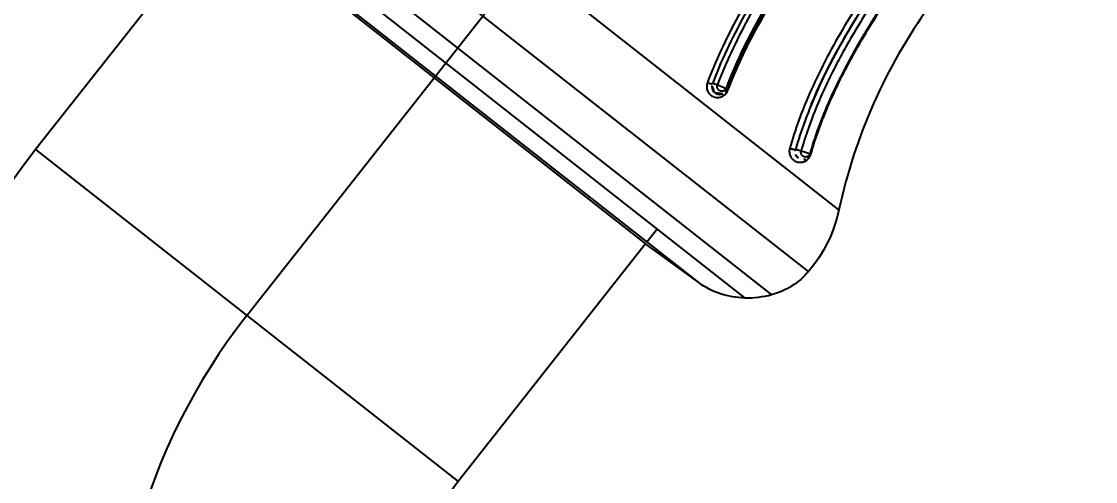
# Model space of a CAD drawing. Header units: millimetres. Extents: x 1145859089 to 1147511753, y -1047484727 to -1047247487.
# Drawn here: x 1147324728.9 to 1147324796.9, y -1047433719.8 to -1047433690.6 of the extents above; entities that cross this region are included whole.
import ezdxf
from ezdxf.xclip import XClip

# ---------------------------------------------------------------- set-up
doc = ezdxf.new("R2010")
doc.units = ezdxf.units.MM
doc.header["$LTSCALE"] = 100
doc.header["$MEASUREMENT"] = 0
doc.header["$XCLIPFRAME"] = 2
doc.linetypes.add('단지배치도$0$CENTER', pattern=[31, 30, -0.5, 0, -0.5])
doc.layers.get('0').update_dxf_attribs({"linetype": 'CONTINUOUS'})
for name, color, linetype in [('XREF', 135, 'CONTINUOUS'), ('단지배치도$0$S240910', 33, 'CONTINUOUS'), ('단지배치도$0$W240910', 135, 'CONTINUOUS')]:
    doc.layers.add(name, color=color, linetype=linetype)
doc.styles.add('단지배치도$0$WS1', font='romans.shx', dxfattribs={"width": 0.8, "bigfont": 'whgtxt.shx'})

# ---------------------------------------------------------------- blocks, each defined once
blk = doc.blocks.new('단지배치도$0$zw$9902')
at = {"layer": '단지배치도$0$W240910', "linetype": '단지배치도$0$CENTER', "ltscale": 20}
blk.add_line((64471.172, -62339.951), (64762.939, -61968.93), dxfattribs=at)
at = {"layer": '단지배치도$0$W240910', "linetype": 'ByBlock', "ltscale": 20}
for p, q in [((64508.621, -62333.255), (64468.85, -62301.979)), ((64506.69, -62337.165), (64465.504, -62304.777)), ((64504.368, -62338.62), (64464.638, -62307.377)), ((64502.669, -62338.828), (64464.837, -62309.077)), ((64499.752, -62337.867), (64466.458, -62311.685)), ((64469.652, -62314.383), (64457.809, -62329.442)), ((64469.652, -62314.383), (64496.378, -62335.4)), ((64457.809, -62329.442), (64484.535, -62350.459)), ((64496.468, -62335.285), (64497.116, -62334.461)), ((64496.378, -62335.4), (64484.535, -62350.459)), ((64499.752, -62337.868), (64496.378, -62335.4))]:
    blk.add_line(p, q, dxfattribs=at)
for centre, radius, start, end in [((64542.307, -62340.508), 34.458, 144.24081, 167.84967), ((64501.829, -62364.058), 56, 141.81883, 231.81883), ((64506.353, -62329.583), 0.5, 163.87045, 179.97935), ((64506.353, -62329.583), 0.5, 200.35345, 274.73087), ((64506.353, -62329.583), 0.5, 274.73087, 303.10059), ((64506.353, -62329.583), 0.5, 303.10059, 303.27072), ((64506.353, -62329.583), 0.5, 306.01037, 322.90436), ((64506.353, -62329.583), 0.5, 322.90436, 323.22844), ((64506.353, -62329.583), 0.5, 325.9563, 337.74368), ((64506.353, -62329.583), 0.5, 337.78976, 343.87582), ((64502.719, -62332.16), 6.672, 269.57559, 284.32558), ((64501.829, -62364.058), 22, 141.81883, 231.81883)]:
    blk.add_arc(centre, radius, start, end, dxfattribs=at)
at = {"layer": '단지배치도$0$W240910', "linetype": '단지배치도$0$CENTER', "ltscale": 20}
blk.add_arc((64501.829, -62364.058), 39, 141.81883, 231.81883, dxfattribs=at)
at = {"layer": '단지배치도$0$W240910', "linetype": 'ByBlock', "ltscale": 20}
for points in [[(64506.619, -62314.332), (64506.091, -62315.038), (64505.059, -62316.474), (64503.587, -62318.729), (64502.24, -62320.957), (64501.131, -62323.16), (64500.555, -62324.534), (64500.304, -62325.202)], [(64506.872, -62314.513), (64506.346, -62315.223), (64505.321, -62316.641), (64503.885, -62318.803), (64502.611, -62320.951), (64501.492, -62323.136), (64500.89, -62324.564), (64500.622, -62325.273)], [(64507.124, -62314.693), (64506.61, -62315.384), (64505.605, -62316.79), (64504.155, -62318.965), (64502.853, -62321.157), (64501.765, -62323.301), (64501.19, -62324.671), (64500.937, -62325.342)], [(64501.502, -62325.558), (64501.739, -62324.928), (64502.284, -62323.62), (64503.368, -62321.473), (64504.664, -62319.291), (64506.107, -62317.13), (64507.102, -62315.738), (64507.609, -62315.053)], [(64501.606, -62325.688), (64501.846, -62325.054), (64502.399, -62323.737), (64503.488, -62321.588), (64504.787, -62319.401), (64506.235, -62317.23), (64507.224, -62315.845), (64507.727, -62315.167)], [(64506.619, -62316.565), (64504.748, -62319.211), (64503.054, -62321.94), (64501.869, -62324.833)], [(64500.304, -62325.202), (64500.29, -62325.237), (64500.269, -62325.307), (64500.254, -62325.424), (64500.26, -62325.545), (64500.286, -62325.665), (64500.332, -62325.778), (64500.402, -62325.888), (64500.5, -62325.989), (64500.624, -62326.074), (64500.774, -62326.133), (64500.943, -62326.154), (64501.11, -62326.134), (64501.26, -62326.079), (64501.385, -62325.999), (64501.483, -62325.902), (64501.557, -62325.797), (64501.592, -62325.725), (64501.606, -62325.688)], [(64500.304, -62325.202), (64500.329, -62325.219), (64500.392, -62325.252), (64500.501, -62325.287), (64500.59, -62325.296), (64500.616, -62325.283), (64500.619, -62325.272)], [(64500.937, -62325.342), (64500.913, -62325.326), (64500.852, -62325.294), (64500.744, -62325.26), (64500.658, -62325.252), (64500.626, -62325.263), (64500.622, -62325.273)], [(64501.502, -62325.558), (64501.541, -62325.584), (64501.562, -62325.61), (64501.556, -62325.626)], [(64501.093, -62325.948), (64500.972, -62325.951), (64500.845, -62325.911), (64500.747, -62325.819)], [(64501.297, -62325.905), (64501.295, -62325.906), (64501.292, -62325.907), (64501.288, -62325.909)], [(64501.556, -62325.626), (64501.512, -62325.748), (64501.412, -62325.857), (64501.297, -62325.905)], [(64501.606, -62325.688), (64501.57, -62325.664), (64501.551, -62325.641), (64501.556, -62325.627)], [(64505.513, -62329.359), (64505.529, -62329.368), (64505.58, -62329.392), (64505.674, -62329.425), (64505.773, -62329.448), (64505.845, -62329.455), (64505.87, -62329.449), (64505.871, -62329.443)], [(64506.231, -62329.527), (64506.215, -62329.517), (64506.169, -62329.494), (64506.071, -62329.461), (64505.972, -62329.438), (64505.897, -62329.431), (64505.876, -62329.438), (64505.875, -62329.444)], [(64506.815, -62329.772), (64506.798, -62329.813), (64506.777, -62329.851), (64506.752, -62329.884)], [(64506.812, -62329.698), (64506.827, -62329.708), (64506.835, -62329.716), (64506.833, -62329.721)], [(64506.849, -62329.737), (64506.837, -62329.73), (64506.832, -62329.725), (64506.832, -62329.721)], [(64508.618, -62333.254), (64508.316, -62334.695), (64507.647, -62336.052), (64506.691, -62337.166)], [(64506.691, -62337.166), (64506.098, -62337.879), (64505.274, -62338.397), (64504.37, -62338.625)], [(64502.67, -62338.83), (64501.633, -62338.826), (64500.596, -62338.481), (64499.752, -62337.867)]]:
    blk.add_open_spline(points, degree=3, dxfattribs=at)
for points, knots in [([(64511.274, -62318.031), (64510.891, -62318.593), (64510.119, -62319.757), (64508.986, -62321.585), (64507.843, -62323.614), (64506.842, -62325.667), (64506.053, -62327.619), (64505.674, -62328.798), (64505.513, -62329.359)], [0, 0, 0, 0, 0.166667, 0.333333, 0.5, 0.666667, 0.833333, 1, 1, 1, 1]), ([(64511.575, -62318.238), (64511.198, -62318.792), (64510.44, -62319.928), (64509.307, -62321.754), (64508.241, -62323.647), (64507.263, -62325.636), (64506.449, -62327.615), (64506.047, -62328.847), (64505.875, -62329.444)], [0, 0, 0, 0, 0.166667, 0.333333, 0.5, 0.666667, 0.833333, 1, 1, 1, 1]), ([(64511.872, -62318.442), (64511.294, -62319.296), (64510.141, -62321.061), (64508.553, -62323.789), (64507.2, -62326.609), (64506.512, -62328.556), (64506.231, -62329.527)], [0, 0, 0, 0, 0.245015, 0.500016, 0.755017, 1, 1, 1, 1]), ([(64506.812, -62329.698), (64506.952, -62329.199), (64507.291, -62328.128), (64508.032, -62326.284), (64508.984, -62324.326), (64510.104, -62322.319), (64511.297, -62320.39), (64512.029, -62319.29), (64512.381, -62318.772)], [0, 0, 0, 0, 0.166667, 0.333333, 0.5, 0.666667, 0.833333, 1, 1, 1, 1]), ([(64506.833, -62329.721), (64506.994, -62329.167), (64507.372, -62328.009), (64508.154, -62326.095), (64509.112, -62324.145), (64510.186, -62322.235), (64511.316, -62320.419), (64512.044, -62319.323), (64512.401, -62318.798)], [0, 0, 0, 0, 0.1666667, 0.3333333, 0.5, 0.6666667, 0.8333333, 0.999986, 0.999986, 0.999986, 0.999986]), ([(64512.398, -62318.79), (64511.833, -62319.636), (64510.699, -62321.372), (64509.131, -62324.057), (64508.144, -62326.11), (64507.683, -62327.253), (64507.617, -62327.434)], [20.729381, 20.729381, 20.729381, 20.729381, 43.949981, 68.22711, 92.504239, 97.000089, 97.000089, 97.000089, 97.000089]), ([(64506.827, -62326.712), (64506.85, -62326.657), (64507.682, -62324.63), (64509.012, -62322.201), (64510.478, -62319.898), (64510.787, -62319.424)], [2.160675, 2.160675, 2.160675, 2.160675, 2.393834, 10.752941, 12.935944, 12.935944, 12.935944, 12.935944]), ([(64508.853, -62324.741), (64508.957, -62324.525), (64509.548, -62323.388), (64510.703, -62321.407), (64511.832, -62319.676), (64512.399, -62318.841)], [0.4410697, 0.4410697, 0.4410697, 0.4410697, 0.4999907, 0.7550453, 1, 1, 1, 1]), ([(64501.556, -62325.626), (64501.644, -62325.392), (64501.749, -62325.126), (64501.853, -62324.872), (64501.869, -62324.834)], [0, 0, 0, 0, 0.04545454, 0.05361264, 0.05361264, 0.05361264, 0.05361264]), ([(64500.747, -62325.819), (64500.711, -62325.782), (64500.633, -62325.685), (64500.572, -62325.482), (64500.597, -62325.339), (64500.622, -62325.273)], [0.6605267, 0.6605267, 0.6605267, 0.6605267, 0.75, 0.875, 1, 1, 1, 1]), ([(64500.937, -62325.342), (64500.932, -62325.359), (64500.924, -62325.393), (64500.917, -62325.449), (64500.923, -62325.509), (64500.942, -62325.57), (64500.975, -62325.626), (64501.021, -62325.675), (64501.081, -62325.716), (64501.154, -62325.744), (64501.236, -62325.753), (64501.316, -62325.737), (64501.381, -62325.704), (64501.434, -62325.661), (64501.473, -62325.611), (64501.494, -62325.576), (64501.502, -62325.558)], [0, 0, 0, 0, 0.071429, 0.142857, 0.214286, 0.285714, 0.357143, 0.428571, 0.5, 0.571429, 0.642857, 0.714286, 0.785714, 0.857143, 0.928571, 1, 1, 1, 1]), ([(64506.849, -62329.737), (64507.127, -62328.776), (64507.654, -62327.292), (64508.301, -62325.86), (64508.564, -62325.348)], [0, 0, 0, 0, 0.244936, 0.3860853, 0.3860853, 0.3860853, 0.3860853]), ([(64501.289, -62325.907), (64501.249, -62325.926), (64501.159, -62325.952), (64500.973, -62325.95), (64500.832, -62325.886), (64500.763, -62325.83), (64500.747, -62325.815)], [0.2729676, 0.2729676, 0.2729676, 0.2729676, 0.375, 0.5, 0.625, 0.6605041, 0.6605041, 0.6605041, 0.6605041]), ([(64501.556, -62325.626), (64501.532, -62325.69), (64501.486, -62325.761), (64501.429, -62325.816), (64501.416, -62325.83)], [0, 0, 0, 0, 0.125, 0.1618004, 0.1618004, 0.1618004, 0.1618004]), ([(64505.513, -62329.359), (64505.505, -62329.385), (64505.492, -62329.44), (64505.482, -62329.531), (64505.485, -62329.629), (64505.503, -62329.728), (64505.536, -62329.826), (64505.582, -62329.919), (64505.643, -62330.004), (64505.717, -62330.081), (64505.807, -62330.148), (64505.909, -62330.2), (64506.018, -62330.237), (64506.12, -62330.249), (64506.211, -62330.25), (64506.292, -62330.238), (64506.365, -62330.227), (64506.431, -62330.207), (64506.49, -62330.177), (64506.553, -62330.136), (64506.623, -62330.083), (64506.686, -62330.026), (64506.741, -62329.961), (64506.787, -62329.887), (64506.823, -62329.81), (64506.841, -62329.762), (64506.849, -62329.737)], [0, 0, 0, 0, 0.041667, 0.083333, 0.125, 0.166667, 0.208333, 0.25, 0.291667, 0.333333, 0.375, 0.416667, 0.458333, 0.5, 0.541667, 0.583333, 0.625, 0.666667, 0.708333, 0.75, 0.791667, 0.833333, 0.875, 0.916667, 0.958333, 1, 1, 1, 1]), ([(64506.231, -62329.527), (64506.227, -62329.542), (64506.222, -62329.574), (64506.221, -62329.624), (64506.226, -62329.68), (64506.245, -62329.728), (64506.268, -62329.778), (64506.301, -62329.822), (64506.341, -62329.859), (64506.39, -62329.888), (64506.449, -62329.904), (64506.512, -62329.915), (64506.57, -62329.911), (64506.619, -62329.898), (64506.665, -62329.879), (64506.705, -62329.854), (64506.741, -62329.822), (64506.771, -62329.786), (64506.795, -62329.744), (64506.807, -62329.714), (64506.812, -62329.698)], [0, 0, 0, 0, 0.055556, 0.111111, 0.166667, 0.222222, 0.277778, 0.333333, 0.388889, 0.444444, 0.5, 0.555556, 0.611111, 0.666667, 0.722222, 0.777778, 0.833333, 0.888889, 0.944444, 1, 1, 1, 1]), ([(64506.663, -62329.976), (64506.674, -62329.967), (64506.701, -62329.944), (64506.728, -62329.913), (64506.743, -62329.893)], [5.4725566, 5.4725566, 5.4725566, 5.4725566, 5.6426226, 5.8624076, 5.8624076, 5.8624076, 5.8624076])]:
    blk.add_open_spline(points, degree=3, knots=knots, dxfattribs=at)
at = {"layer": '단지배치도$0$S240910', "style": '단지배치도$0$WS1', "width": 0.8}
blk.add_text('FH:32.00', height=1200, dxfattribs=at).set_placement((60354.833, -63274.832))
blk = doc.blocks.new('단지배치도')
blk.add_blockref('단지배치도$0$zw$9902', (141034.193, 142437.157))

msp = doc.modelspace()

# ---------------------------------------------------------------- block references
at = {"layer": 'XREF'}
ref = msp.add_blockref('단지배치도', (1147119237.834579, -1047513806.462535), dxfattribs=at)
XClip(ref).set_block_clipping_path([(72982.4064819524, 34919.7593965298), (360382.4067475507, 255319.7593436697)])

doc.saveas('drawing.dxf')
